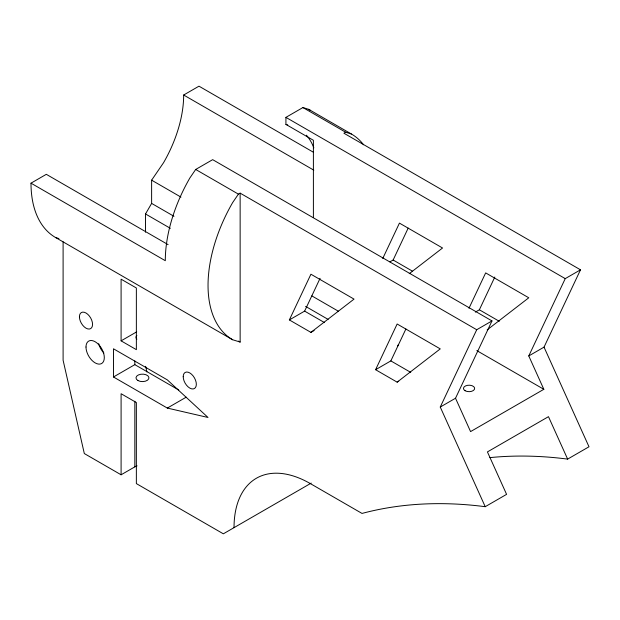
<?xml version="1.0" encoding="UTF-8"?>
<svg xmlns="http://www.w3.org/2000/svg" width="620" height="620" viewBox="0 0 620 620"><rect width="100%" height="100%" fill="white"/><g stroke="black" fill="none" stroke-linecap="round" stroke-linejoin="round"><path stroke-width="0.93" d="M313.394 217.55L313.394 140.275L285.921 124.411L285.921 117.366L302.909 107.555L308.683 109.337L351.416 134.013A118.784 68.58 -60 0 1 363.591 144.793M289.354 319.928L310.915 274.218L354.028 299.111L310.915 332.374L289.354 319.928L304.622 311.116L320.075 278.341M382.757 258.47L399.435 223.115L442.548 248L409.262 273.683M389.926 261.865L393.134 260.012L408.185 228.098M375.588 369.706L397.141 324.004L440.254 348.889L397.141 382.153L375.588 369.706L390.848 360.902L405.899 328.988M468.983 308.256L485.661 272.893L528.775 297.786L487.173 329.887M475.346 312.116L479.361 309.791L494.822 277.024M351.416 134.013L345.642 132.223L343.914 133.222L580.498 269.816L544.034 347.13L589 446.772L567.633 459.11L548.475 416.663L487.429 451.91L506.587 494.357L485.22 506.695L440.254 407.046L476.718 329.731L491.986 320.92L212.668 159.658L195.68 169.462L189.906 177.917A118.784 68.58 -60 0 0 165.3 260.702L31 183.163L46.314 174.321L168.105 244.637M440.254 407.046L455.522 398.234L491.986 320.92M455.522 398.234L470.572 431.597L543.833 389.306L528.775 355.942L565.239 278.628L580.498 269.816M145.514 232.206L145.514 213.97L151.621 203.399L151.621 180.172L163.556 162.703A97.123 56.079 -60 0 0 183.667 95.015L198.981 86.18L313.263 152.156M240.142 193.138L238.413 194.138L232.639 202.593A118.784 68.58 -60 0 0 232.639 339.752L240.142 342.062L240.142 193.138L476.718 329.731M121.094 340.853L136.361 349.665L136.361 287.99L121.094 279.178L121.094 340.853L136.71 331.839M113.468 376.983L167.33 408.076L208.026 417.477L167.33 379.882L113.468 348.789L113.468 376.983L134.834 364.645L134.834 360.887M167.33 408.076L186.233 397.164M310.915 332.374L314.123 330.514M63.101 241.777L63.101 360.243L84.312 453.553L121.094 474.788L134.834 466.86A10.788 6.231 0 0 1 137.067 465.868M397.141 382.153L398.745 381.23M528.775 355.942L544.034 347.13M311.224 483.089L223.347 533.82L136.361 483.6L136.361 402.535L121.094 393.723L121.094 474.788M285.921 124.411L287.757 124.977M31 183.163A118.784 68.58 -60 0 0 55.598 237.537L58.931 238.568M302.909 107.555L345.642 132.223M285.921 117.366L565.239 278.628M183.667 95.015L313.805 170.151M393.134 260.012L412.207 271.017M479.361 309.791L499.263 321.284M195.68 169.462L238.413 194.138M476.819 350.618L543.833 389.306M151.621 180.172L180.955 197.106M151.621 203.399L173.988 216.31M311.837 295.895L338.59 311.349M145.514 213.97L170.368 228.323M305.583 306.388L328.127 319.401M304.622 311.116L324.516 322.601M390.848 360.902L410.742 372.387M238.468 341.101L240.142 342.062M55.598 237.537L232.639 339.752M134.548 364.483L178.754 390.003M145.615 366.319L146.886 371.907M134.834 401.233L134.834 466.86M234.035 527.659A107.919 62.302 60 0 1 310.341 483.6L362.01 513.43A761.748 439.797 60 0 1 485.22 506.695M103.858 353.005A12.95 7.479 60 0 1 98.689 343.651M489.893 457.622A761.748 439.797 60 0 1 567.633 459.11M398.365 344.379A5.611 3.24 0 0 1 397.614 345.999M308.683 109.337A118.784 68.58 -60 0 1 310.287 110.314M136.857 339.202A6.471 3.736 0 0 1 136.857 335.459M306.412 135.191A97.123 56.079 -60 0 1 313.836 147.839M137.888 380.51A6.471 3.736 0 0 0 148.715 378.828A6.471 3.736 0 0 0 140.786 374.255A6.471 3.736 0 0 0 137.888 380.51M79.43 316.797A9.285 5.355 60 0 0 89.272 329.05A9.285 5.355 60 0 0 89.272 315.921A9.285 5.355 60 0 0 79.43 316.797M183.21 376.72A9.285 5.355 60 0 0 193.053 388.965A9.285 5.355 60 0 0 193.053 375.836A9.285 5.355 60 0 0 183.21 376.72M85.994 347.022A12.95 7.479 60 0 0 99.727 364.111A12.95 7.479 60 0 0 99.727 345.797A12.95 7.479 60 0 0 85.994 347.022M465.093 390.724A5.611 3.24 0 0 0 474.486 389.275A5.611 3.24 0 0 0 467.612 385.307A5.611 3.24 0 0 0 465.093 390.724"/></g></svg>
